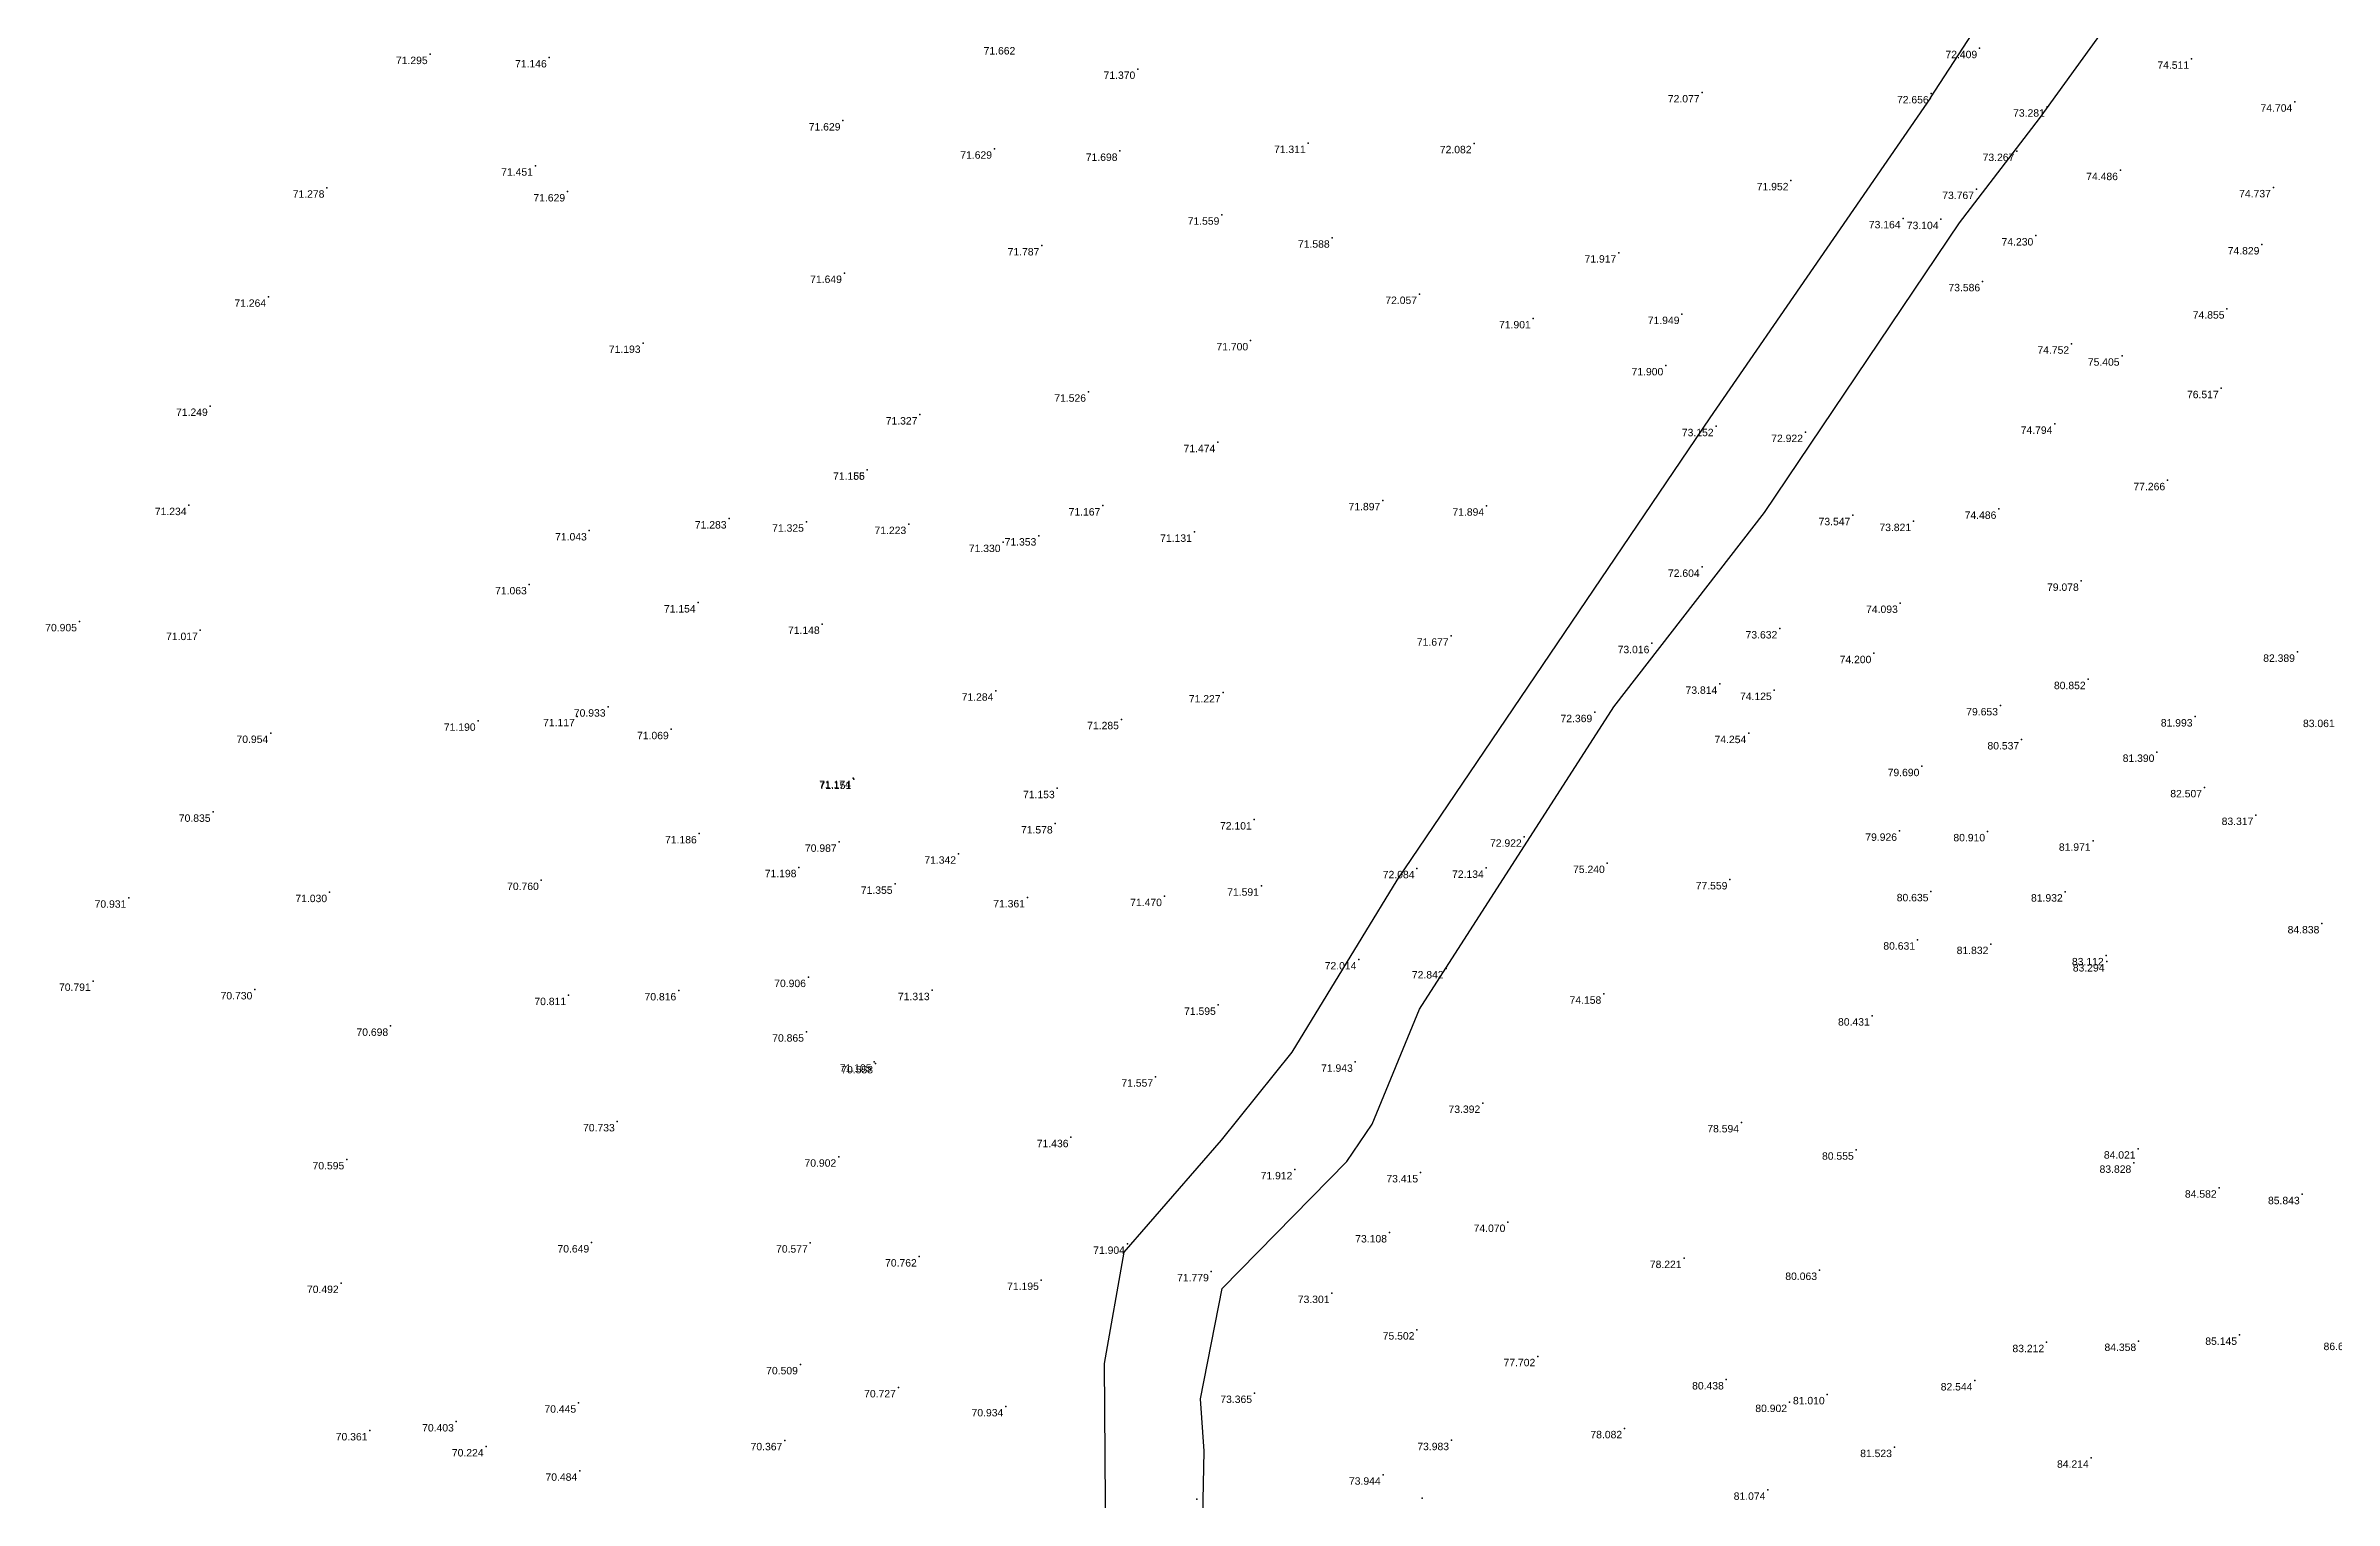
# Model space of a CAD drawing. Header units: millimetres. Extents: x 706139 to 707011, y 753722 to 954403.
# Drawn here: x 706293.1 to 706385.6, y 953881.9 to 953940.7 of the extents above; entities that cross this region are included whole.
import ezdxf
from ezdxf.enums import TextEntityAlignment as Align

# ---------------------------------------------------------------- set-up
doc = ezdxf.new("R2010")
doc.units = ezdxf.units.MM
doc.linetypes.add('SOLID_LINE', pattern=[0])
doc.layers.add('Height', color=7, linetype='Continuous')
doc.layers.add('RD', color=5, linetype='Continuous')
doc.styles.get("Standard").update_dxf_attribs({"font": 'arial.ttf'})

# ---------------------------------------------------------------- blocks, each defined once
blk = doc.blocks.new('FGHFGH')
at = {"layer": 'RD'}
for p, q in [((707618.10274, 953907.3462), (707627.86974, 953922.3902)), ((707622.50781, 953906.5062), (707629.04868, 953915.59178)), ((707618.10274, 953907.3462), (707609.18074, 953894.4192)), ((707619.27242, 953902.2995), (707622.50781, 953906.5062)), ((707611.38263, 953890.587), (707619.27242, 953902.2995)), ((707609.18074, 953894.4192), (707596.53574, 953875.7322)), ((707605.29922, 953882.74307), (707611.38263, 953890.587)), ((707597.45178, 953870.51694), (707605.29922, 953882.74307)), ((707596.53574, 953875.7322), (707592.28404, 953868.79066)), ((707595.52627, 953865.88093), (707597.45178, 953870.51694)), ((707592.28404, 953868.79066), (707589.42632, 953865.22587)), ((707594.5079, 953864.3688), (707595.52627, 953865.88093)), ((707589.42632, 953865.22587), (707585.48986, 953860.70117)), ((707589.46397, 953859.24199), (707594.5079, 953864.3688)), ((707585.48986, 953860.70117), (707584.69485, 953856.21385)), ((707588.59397, 953854.78042), (707589.46397, 953859.24199)), ((707584.69485, 953856.21385), (707584.81085, 953842.11881)), ((707588.73692, 953852.65925), (707588.59397, 953854.78042)), ((707588.54531, 953842.29698), (707588.73692, 953852.65925))]:
    blk.add_line(p, q, dxfattribs=at)

msp = doc.modelspace()

# ---------------------------------------------------------------- linework, layer by layer
at = {"color": 0, "linetype": 'SOLID_LINE'}
for p in [(706308.639, 953940.3228, 71.2952), (706308.639, 953940.3228, 71.2952), (706308.639, 953940.3228, 71.2952), (706313.4523, 953940.187, 71.1463), (706313.4523, 953940.187, 71.1463), (706313.4523, 953940.187, 71.1463), (706371.2624, 953940.5618, 72.4087), (706371.2624, 953940.5618, 72.4087), (706371.2624, 953940.5618, 72.4087), (706379.8281, 953940.1332, 74.5109), (706379.8281, 953940.1332, 74.5109), (706379.8281, 953940.1332, 74.5109), (706337.2381, 953939.7242, 71.3702), (706337.2381, 953939.7242, 71.3702), (706337.2381, 953939.7242, 71.3702), (706360.0435, 953938.773, 72.0769), (706360.0435, 953938.773, 72.0769), (706360.0435, 953938.773, 72.0769), (706369.3033, 953938.7342, 72.6557), (706369.3033, 953938.7342, 72.6557), (706369.3033, 953938.7342, 72.6557), (706373.9975, 953938.1984, 73.2806), (706373.9975, 953938.1984, 73.2806), (706373.9975, 953938.1984, 73.2806), (706383.9972, 953938.4011, 74.7042), (706383.9972, 953938.4011, 74.7042), (706383.9972, 953938.4011, 74.7042), (706325.3236, 953937.6393, 71.6293), (706325.3236, 953937.6393, 71.6293), (706325.3236, 953937.6393, 71.6293), (706331.4476, 953936.5009, 71.6292), (706331.4476, 953936.5009, 71.6292), (706331.4476, 953936.5009, 71.6292), (706336.5193, 953936.4123, 71.6984), (706336.5193, 953936.4123, 71.6984), (706336.5193, 953936.4123, 71.6984), (706344.1262, 953936.7301, 71.3107), (706344.1262, 953936.7301, 71.3107), (706344.1262, 953936.7301, 71.3107), (706350.8279, 953936.7206, 72.082), (706350.8279, 953936.7206, 72.082), (706350.8279, 953936.7206, 72.082), (706372.7651, 953936.4056, 73.267), (706372.7651, 953936.4056, 73.267), (706372.7651, 953936.4056, 73.267), (706312.8941, 953935.8157, 71.451), (706312.8941, 953935.8157, 71.451), (706312.8941, 953935.8157, 71.451), (706363.6369, 953935.2235, 71.9523), (706363.6369, 953935.2235, 71.9523), (706363.6369, 953935.2235, 71.9523), (706376.9528, 953935.6342, 74.4857), (706376.9528, 953935.6342, 74.4857), (706376.9528, 953935.6342, 74.4857), (706304.468, 953934.926, 71.278), (706314.1949, 953934.7724, 71.6292), (706314.1949, 953934.7724, 71.6292), (706314.1949, 953934.7724, 71.6292), (706371.134, 953934.871, 73.7667), (706371.134, 953934.871, 73.7667), (706371.134, 953934.871, 73.7667), (706383.1328, 953934.9388, 74.7366), (706383.1328, 953934.9388, 74.7366), (706383.1328, 953934.9388, 74.7366), (706340.6367, 953933.833, 71.5594), (706340.6367, 953933.833, 71.5594), (706340.6367, 953933.833, 71.5594), (706368.1664, 953933.6874, 73.1644), (706368.1664, 953933.6874, 73.1644), (706368.1664, 953933.6874, 73.1644), (706369.7007, 953933.654, 73.104), (706369.7007, 953933.654, 73.104), (706369.7007, 953933.654, 73.104), (706333.3601, 953932.5913, 71.7875), (706333.3601, 953932.5913, 71.7875), (706333.3601, 953932.5913, 71.7875), (706345.0938, 953932.904, 71.5882), (706345.0938, 953932.904, 71.5882), (706345.0938, 953932.904, 71.5882), (706373.5308, 953932.9934, 74.23), (706373.5308, 953932.9934, 74.23), (706373.5308, 953932.9934, 74.23), (706382.67, 953932.6317, 74.829), (706382.67, 953932.6317, 74.829), (706382.67, 953932.6317, 74.829), (706356.6775, 953932.3019, 71.9166), (706356.6775, 953932.3019, 71.9166), (706356.6775, 953932.3019, 71.9166), (706325.3803, 953931.4797, 71.6494), (706325.3803, 953931.4797, 71.6494), (706325.3803, 953931.4797, 71.6494), (706348.6251, 953930.6311, 72.0568), (706348.6251, 953930.6311, 72.0568), (706348.6251, 953930.6311, 72.0568), (706371.3836, 953931.1438, 73.5859), (706371.3836, 953931.1438, 73.5859), (706371.3836, 953931.1438, 73.5859), (706302.11, 953930.517, 71.264), (706359.2314, 953929.8198, 71.949), (706359.2314, 953929.8198, 71.949), (706359.2314, 953929.8198, 71.949), (706381.2583, 953930.0402, 74.8549), (706381.2583, 953930.0402, 74.8549), (706381.2583, 953930.0402, 74.8549), (706341.8006, 953928.7557, 71.6997), (706341.8006, 953928.7557, 71.6997), (706341.8006, 953928.7557, 71.6997), (706353.2198, 953929.646, 71.9012), (706353.2198, 953929.646, 71.9012), (706353.2198, 953929.646, 71.9012), (706317.2439, 953928.6527, 71.193), (706317.2439, 953928.6527, 71.193), (706317.2439, 953928.6527, 71.193), (706374.9795, 953928.6194, 74.7522), (706374.9795, 953928.6194, 74.7522), (706374.9795, 953928.6194, 74.7522), (706377.0172, 953928.1366, 75.4054), (706377.0172, 953928.1366, 75.4054), (706377.0172, 953928.1366, 75.4054), (706358.5764, 953927.7456, 71.9005), (706358.5764, 953927.7456, 71.9005), (706358.5764, 953927.7456, 71.9005), (706299.752, 953926.108, 71.249), (706335.2466, 953926.6807, 71.5261), (706335.2466, 953926.6807, 71.5261), (706335.2466, 953926.6807, 71.5261), (706381.0241, 953926.8245, 76.5166), (706381.0241, 953926.8245, 76.5166), (706381.0241, 953926.8245, 76.5166), (706328.4338, 953925.7608, 71.3273), (706328.4338, 953925.7608, 71.3273), (706328.4338, 953925.7608, 71.3273), (706360.6093, 953925.2882, 73.1517), (706360.6093, 953925.2882, 73.1517), (706360.6093, 953925.2882, 73.1517), (706364.2218, 953925.0523, 72.9225), (706364.2218, 953925.0523, 72.9225), (706364.2218, 953925.0523, 72.9225), (706374.3038, 953925.3844, 74.7945), (706374.3038, 953925.3844, 74.7945), (706374.3038, 953925.3844, 74.7945), (706340.4712, 953924.6424, 71.474), (706340.4712, 953924.6424, 71.474), (706340.4712, 953924.6424, 71.474), (706326.3057, 953923.5274, 71.1552), (706326.3057, 953923.5274, 71.1552), (706326.3057, 953923.5274, 71.1552), (706326.3068, 953923.5307, 71.1659), (706326.3068, 953923.5307, 71.1659), (706326.3068, 953923.5307, 71.1659), (706347.1385, 953922.2944, 71.8967), (706347.1385, 953922.2944, 71.8967), (706347.1385, 953922.2944, 71.8967), (706378.8602, 953923.1063, 77.2665), (706378.8602, 953923.1063, 77.2665), (706378.8602, 953923.1063, 77.2665), (706298.8938, 953922.099, 71.2342), (706298.8938, 953922.099, 71.2342), (706298.8938, 953922.099, 71.2342), (706320.7192, 953921.5584, 71.2826), (706320.7192, 953921.5584, 71.2826), (706320.7192, 953921.5584, 71.2826), (706323.8447, 953921.4299, 71.3252), (706323.8447, 953921.4299, 71.3252), (706323.8447, 953921.4299, 71.3252), (706327.9807, 953921.335, 71.2232), (706327.9807, 953921.335, 71.2232), (706327.9807, 953921.335, 71.2232), (706335.8257, 953922.0838, 71.167), (706335.8257, 953922.0838, 71.167), (706335.8257, 953922.0838, 71.167), (706351.3368, 953922.0774, 71.8942), (706351.3368, 953922.0774, 71.8942), (706351.3368, 953922.0774, 71.8942), (706366.1356, 953921.6919, 73.5475), (706366.1356, 953921.6919, 73.5475), (706366.1356, 953921.6919, 73.5475), (706368.5928, 953921.4544, 73.8214), (706368.5928, 953921.4544, 73.8214), (706368.5928, 953921.4544, 73.8214), (706372.0384, 953921.9484, 74.4858), (706372.0384, 953921.9484, 74.4858), (706372.0384, 953921.9484, 74.4858), (706315.0723, 953921.0764, 71.0431), (706315.0723, 953921.0764, 71.0431), (706315.0723, 953921.0764, 71.0431), (706331.7919, 953920.6078, 71.3304), (706331.7919, 953920.6078, 71.3304), (706331.7919, 953920.6078, 71.3304), (706333.2385, 953920.8693, 71.3533), (706333.2385, 953920.8693, 71.3533), (706333.2385, 953920.8693, 71.3533), (706339.5248, 953921.0202, 71.1311), (706339.5248, 953921.0202, 71.1311), (706339.5248, 953921.0202, 71.1311), (706360.047, 953919.6046, 72.6039), (706360.047, 953919.6046, 72.6039), (706360.047, 953919.6046, 72.6039), (706312.6464, 953918.898, 71.0634), (706312.6464, 953918.898, 71.0634), (706312.6464, 953918.898, 71.0634), (706375.368, 953919.0395, 79.0778), (706375.368, 953919.0395, 79.0778), (706375.368, 953919.0395, 79.0778), (706319.4699, 953918.1658, 71.1542), (706319.4699, 953918.1658, 71.1542), (706319.4699, 953918.1658, 71.1542), (706368.0561, 953918.1477, 74.0934), (706368.0561, 953918.1477, 74.0934), (706368.0561, 953918.1477, 74.0934), (706294.4654, 953917.405, 70.9047), (706294.4654, 953917.405, 70.9047), (706294.4654, 953917.405, 70.9047), (706299.3499, 953917.0506, 71.0172), (706299.3499, 953917.0506, 71.0172), (706299.3499, 953917.0506, 71.0172), (706324.4838, 953917.3, 71.148), (706324.4838, 953917.3, 71.148), (706324.4838, 953917.3, 71.148), (706349.9, 953916.8246, 71.6774), (706349.9, 953916.8246, 71.6774), (706349.9, 953916.8246, 71.6774), (706363.1841, 953917.1156, 73.6323), (706363.1841, 953917.1156, 73.6323), (706363.1841, 953917.1156, 73.6323), (706358.0153, 953916.5204, 73.0163), (706358.0153, 953916.5204, 73.0163), (706358.0153, 953916.5204, 73.0163), (706366.9861, 953916.1177, 74.1997), (706366.9861, 953916.1177, 74.1997), (706366.9861, 953916.1177, 74.1997), (706384.1055, 953916.1724, 82.3891), (706384.1055, 953916.1724, 82.3891), (706384.1055, 953916.1724, 82.3891), (706360.7587, 953914.879, 73.814), (706360.7587, 953914.879, 73.814), (706360.7587, 953914.879, 73.814), (706375.6471, 953915.0681, 80.8518), (706375.6471, 953915.0681, 80.8518), (706375.6471, 953915.0681, 80.8518), (706315.8292, 953913.9586, 70.933), (706315.8292, 953913.9586, 70.933), (706315.8292, 953913.9586, 70.933), (706331.5022, 953914.6009, 71.2842), (706331.5022, 953914.6009, 71.2842), (706331.5022, 953914.6009, 71.2842), (706340.6849, 953914.5297, 71.2272), (706340.6849, 953914.5297, 71.2272), (706340.6849, 953914.5297, 71.2272), (706362.9592, 953914.6283, 74.1249), (706362.9592, 953914.6283, 74.1249), (706362.9592, 953914.6283, 74.1249), (706372.1027, 953914.0077, 79.653), (706372.1027, 953914.0077, 79.653), (706372.1027, 953914.0077, 79.653), (706310.5762, 953913.3854, 71.19), (706310.5762, 953913.3854, 71.19), (706310.5762, 953913.3854, 71.19), (706314.587, 953913.5693, 71.1169), (706314.587, 953913.5693, 71.1169), (706314.587, 953913.5693, 71.1169), (706318.3827, 953913.0459, 71.0687), (706318.3827, 953913.0459, 71.0687), (706318.3827, 953913.0459, 71.0687), (706336.5763, 953913.4488, 71.2855), (706336.5763, 953913.4488, 71.2855), (706336.5763, 953913.4488, 71.2855), (706355.7057, 953913.7345, 72.3693), (706355.7057, 953913.7345, 72.3693), (706355.7057, 953913.7345, 72.3693), (706379.9669, 953913.5586, 81.9928), (706379.9669, 953913.5586, 81.9928), (706379.9669, 953913.5586, 81.9928), (706302.1957, 953912.8948, 70.954), (706302.1957, 953912.8948, 70.954), (706302.1957, 953912.8948, 70.954), (706361.9307, 953912.8875, 74.254), (706361.9307, 953912.8875, 74.254), (706361.9307, 953912.8875, 74.254), (706372.9599, 953912.6321, 80.5367), (706372.9599, 953912.6321, 80.5367), (706372.9599, 953912.6321, 80.5367), (706378.4269, 953912.1294, 81.3902), (706378.4269, 953912.1294, 81.3902), (706378.4269, 953912.1294, 81.3902), (706368.9273, 953911.5524, 79.6903), (706368.9273, 953911.5524, 79.6903), (706368.9273, 953911.5524, 79.6903), (706325.7413, 953911.0709, 71.1737), (706325.7413, 953911.0709, 71.1737), (706325.7413, 953911.0709, 71.1737), (706325.7568, 953911.0368, 71.1512), (706325.7568, 953911.0368, 71.1512), (706325.7568, 953911.0368, 71.1512), (706333.9818, 953910.6629, 71.1534), (706333.9818, 953910.6629, 71.1534), (706333.9818, 953910.6629, 71.1534), (706380.3498, 953910.6973, 82.5068), (706380.3498, 953910.6973, 82.5068), (706380.3498, 953910.6973, 82.5068), (706299.865, 953909.7083, 70.8347), (706299.865, 953909.7083, 70.8347), (706299.865, 953909.7083, 70.8347), (706341.9434, 953909.3961, 72.1011), (706341.9434, 953909.3961, 72.1011), (706341.9434, 953909.3961, 72.1011), (706382.4256, 953909.5796, 83.317), (706319.5142, 953908.837, 71.1855), (706319.5142, 953908.837, 71.1855), (706319.5142, 953908.837, 71.1855), (706325.1688, 953908.4968, 70.9871), (706325.1688, 953908.4968, 70.9871), (706325.1688, 953908.4968, 70.9871), (706333.9001, 953909.2376, 71.5776), (706333.9001, 953909.2376, 71.5776), (706333.9001, 953909.2376, 71.5776), (706352.8566, 953908.7016, 72.9222), (706352.8566, 953908.7016, 72.9222), (706352.8566, 953908.7016, 72.9222), (706368.0228, 953908.9408, 79.926), (706368.0228, 953908.9408, 79.926), (706368.0228, 953908.9408, 79.926), (706371.5831, 953908.9202, 80.9101), (706371.5831, 953908.9202, 80.9101), (706371.5831, 953908.9202, 80.9101), (706375.8468, 953908.5387, 81.9706), (706375.8468, 953908.5387, 81.9706), (706375.8468, 953908.5387, 81.9706), (706323.545, 953907.4698, 71.1978), (706323.545, 953907.4698, 71.1978), (706323.545, 953907.4698, 71.1978), (706329.9945, 953908.0157, 71.342), (706329.9945, 953908.0157, 71.342), (706329.9945, 953908.0157, 71.342), (706356.213, 953907.639, 75.24), (706356.213, 953907.639, 75.24), (706313.1321, 953906.9531, 70.7597), (706313.1321, 953906.9531, 70.7597), (706313.1321, 953906.9531, 70.7597), (706327.4283, 953906.7987, 71.3547), (706327.4283, 953906.7987, 71.3547), (706327.4283, 953906.7987, 71.3547), (706342.2345, 953906.7233, 71.5906), (706342.2345, 953906.7233, 71.5906), (706342.2345, 953906.7233, 71.5906), (706348.5223, 953907.4279, 72.0838), (706348.5223, 953907.4279, 72.0838), (706348.5223, 953907.4279, 72.0838), (706351.3211, 953907.4435, 72.1337), (706351.3211, 953907.4435, 72.1337), (706351.3211, 953907.4435, 72.1337), (706361.169, 953906.977, 77.559), (706361.169, 953906.977, 77.559), (706296.4612, 953906.2383, 70.9308), (706296.4612, 953906.2383, 70.9308), (706296.4612, 953906.2383, 70.9308), (706304.5752, 953906.4631, 71.0296), (706304.5752, 953906.4631, 71.0296), (706304.5752, 953906.4631, 71.0296), (706332.7804, 953906.2505, 71.361), (706332.7804, 953906.2505, 71.361), (706332.7804, 953906.2505, 71.361), (706338.3144, 953906.3019, 71.4698), (706338.3144, 953906.3019, 71.4698), (706338.3144, 953906.3019, 71.4698), (706369.2937, 953906.4975, 80.6346), (706369.2937, 953906.4975, 80.6346), (706369.2937, 953906.4975, 80.6346), (706374.7208, 953906.4848, 81.932), (706374.7208, 953906.4848, 81.932), (706374.7208, 953906.4848, 81.932), (706385.0916, 953905.2006, 84.8379), (706368.7524, 953904.5442, 80.6314), (706368.7524, 953904.5442, 80.6314), (706368.7524, 953904.5442, 80.6314), (706371.715, 953904.3649, 81.832), (706371.715, 953904.3649, 81.832), (706371.715, 953904.3649, 81.832), (706376.3738, 953903.9102, 83.1115), (706376.3738, 953903.9102, 83.1115), (706376.3738, 953903.9102, 83.1115), (706295.0224, 953902.8774, 70.7915), (706295.0224, 953902.8774, 70.7915), (706295.0224, 953902.8774, 70.7915), (706323.9282, 953903.0306, 70.9055), (706323.9282, 953903.0306, 70.9055), (706323.9282, 953903.0306, 70.9055), (706346.1744, 953903.7422, 72.0138), (706346.1744, 953903.7422, 72.0138), (706346.1744, 953903.7422, 72.0138), (706349.6985, 953903.379, 72.842), (706349.6985, 953903.379, 72.842), (706349.6985, 953903.379, 72.842), (706376.4095, 953903.6608, 83.2936), (706376.4095, 953903.6608, 83.2936), (706376.4095, 953903.6608, 83.2936), (706301.5528, 953902.5328, 70.73), (706301.5528, 953902.5328, 70.73), (706301.5528, 953902.5328, 70.73), (706314.2339, 953902.3026, 70.8105), (706314.2339, 953902.3026, 70.8105), (706314.2339, 953902.3026, 70.8105), (706318.6859, 953902.492, 70.8164), (706318.6859, 953902.492, 70.8164), (706318.6859, 953902.492, 70.8164), (706328.9267, 953902.5027, 71.3125), (706328.9267, 953902.5027, 71.3125), (706328.9267, 953902.5027, 71.3125), (706340.4925, 953901.909, 71.5953), (706340.4925, 953901.909, 71.5953), (706340.4925, 953901.909, 71.5953), (706356.072, 953902.357, 74.158), (706356.072, 953902.357, 74.158), (706307.0436, 953901.0611, 70.6978), (706307.0436, 953901.0611, 70.6978), (706307.0436, 953901.0611, 70.6978), (706366.9213, 953901.4753, 80.4308), (706366.9213, 953901.4753, 80.4308), (706366.9213, 953901.4753, 80.4308), (706323.8471, 953900.8268, 70.8655), (706323.8471, 953900.8268, 70.8655), (706323.8471, 953900.8268, 70.8655), (706326.5787, 953899.6139, 71.1051), (706326.5787, 953899.6139, 71.1051), (706326.5787, 953899.6139, 71.1051), (706326.6369, 953899.5454, 70.5583), (706326.6369, 953899.5454, 70.5583), (706326.6369, 953899.5454, 70.5583), (706346.0288, 953899.6084, 71.9432), (706346.0288, 953899.6084, 71.9432), (706346.0288, 953899.6084, 71.9432), (706337.9578, 953899.0092, 71.5571), (706337.9578, 953899.0092, 71.5571), (706337.9578, 953899.0092, 71.5571), (706351.1788, 953897.9466, 73.392), (706351.1788, 953897.9466, 73.392), (706351.1788, 953897.9466, 73.392), (706316.201, 953897.2, 70.733), (706334.5391, 953896.5627, 71.4363), (706334.5391, 953896.5627, 71.4363), (706334.5391, 953896.5627, 71.4363), (706361.638, 953897.16, 78.5935), (706361.638, 953897.16, 78.5935), (706361.638, 953897.16, 78.5935), (706305.269, 953895.666, 70.595), (706325.152, 953895.7746, 70.9018), (706325.152, 953895.7746, 70.9018), (706325.152, 953895.7746, 70.9018), (706366.2743, 953896.056, 80.5547), (706366.2743, 953896.056, 80.5547), (706366.2743, 953896.056, 80.5547), (706377.4908, 953895.5262, 83.8279), (706377.6648, 953896.1005, 84.0208), (706343.5865, 953895.2641, 71.9122), (706343.5865, 953895.2641, 71.9122), (706343.5865, 953895.2641, 71.9122), (706348.6673, 953895.1386, 73.4147), (706348.6673, 953895.1386, 73.4147), (706348.6673, 953895.1386, 73.4147), (706380.9402, 953894.5227, 84.5822), (706384.2983, 953894.2593, 85.8432), (706347.4092, 953892.7129, 73.1082), (706347.4092, 953892.7129, 73.1082), (706347.4092, 953892.7129, 73.1082), (706352.195, 953893.139, 74.07), (706352.195, 953893.139, 74.07), (706315.167, 953892.308, 70.649), (706324.0021, 953892.3029, 70.5766), (706324.0021, 953892.3029, 70.5766), (706324.0021, 953892.3029, 70.5766), (706328.407, 953891.7398, 70.7616), (706328.407, 953891.7398, 70.7616), (706328.407, 953891.7398, 70.7616), (706336.8198, 953892.252, 71.9036), (706336.8198, 953892.252, 71.9036), (706336.8198, 953892.252, 71.9036), (706340.2103, 953891.1431, 71.7787), (706340.2103, 953891.1431, 71.7787), (706340.2103, 953891.1431, 71.7787), (706359.3158, 953891.6789, 78.2214), (706359.3158, 953891.6789, 78.2214), (706359.3158, 953891.6789, 78.2214), (706364.7907, 953891.1985, 80.0634), (706364.7907, 953891.1985, 80.0634), (706364.7907, 953891.1985, 80.0634), (706305.043, 953890.671, 70.492), (706333.3402, 953890.7937, 71.195), (706333.3402, 953890.7937, 71.195), (706333.3402, 953890.7937, 71.195), (706345.0875, 953890.2664, 73.3013), (706345.0875, 953890.2664, 73.3013), (706345.0875, 953890.2664, 73.3013), (706348.52, 953888.789, 75.502), (706348.52, 953888.789, 75.502), (706373.9707, 953888.2809, 83.2116), (706377.6894, 953888.3292, 84.3577), (706381.7645, 953888.5757, 85.1449), (706323.6021, 953887.3851, 70.5088), (706323.6021, 953887.3851, 70.5088), (706323.6021, 953887.3851, 70.5088), (706353.403, 953887.712, 77.702), (706327.5616, 953886.4529, 70.7268), (706327.5616, 953886.4529, 70.7268), (706327.5616, 953886.4529, 70.7268), (706341.9566, 953886.2284, 73.365), (706341.9566, 953886.2284, 73.365), (706341.9566, 953886.2284, 73.365), (706361.024, 953886.7739, 80.4378), (706361.024, 953886.7739, 80.4378), (706361.024, 953886.7739, 80.4378), (706371.0719, 953886.7329, 82.5442), (706314.64, 953885.836, 70.445), (706331.9029, 953885.6868, 70.9338), (706331.9029, 953885.6868, 70.9338), (706331.9029, 953885.6868, 70.9338), (706363.5785, 953885.8607, 80.902), (706363.5785, 953885.8607, 80.902), (706363.5785, 953885.8607, 80.902), (706365.0999, 953886.1742, 81.0105), (706306.2061, 953884.7149, 70.361), (706306.2061, 953884.7149, 70.361), (706306.2061, 953884.7149, 70.361), (706309.698, 953885.076, 70.403), (706356.9133, 953884.8019, 78.0821), (706356.9133, 953884.8019, 78.0821), (706356.9133, 953884.8019, 78.0821), (706310.8997, 953884.0667, 70.224), (706310.8997, 953884.0667, 70.224), (706310.8997, 953884.0667, 70.224), (706322.9736, 953884.3172, 70.3673), (706322.9736, 953884.3172, 70.3673), (706322.9736, 953884.3172, 70.3673), (706349.9183, 953884.3213, 73.9827), (706349.9183, 953884.3213, 73.9827), (706349.9183, 953884.3213, 73.9827), (706367.8173, 953884.0409, 81.5227), (706367.8173, 953884.0409, 81.5227), (706367.8173, 953884.0409, 81.5227), (706375.772, 953883.611, 84.214), (706375.772, 953883.611, 84.214), (706314.6835, 953883.0841, 70.484), (706314.6835, 953883.0841, 70.484), (706314.6835, 953883.0841, 70.484), (706347.1553, 953882.9252, 73.9436), (706347.1553, 953882.9252, 73.9436), (706347.1553, 953882.9252, 73.9436), (706339.6242, 953881.9357, 71.6408), (706339.6242, 953881.9357, 71.6408), (706339.6242, 953881.9357, 71.6408), (706348.7269, 953881.9837, 76.2456), (706348.7269, 953881.9837, 76.2456), (706348.7269, 953881.9837, 76.2456), (706362.7043, 953882.3152, 81.0742), (706362.7043, 953882.3152, 81.0742), (706362.7043, 953882.3152, 81.0742)]:
    msp.add_point(p, dxfattribs=at)

# ---------------------------------------------------------------- block references
msp.add_blockref('FGHFGH', (-1248.8207, 31.2158))

# ---------------------------------------------------------------- texts
at = {"layer": 'Height', "color": 4, "linetype": 'SOLID_LINE'}
for s, p in [('71.295', (706308.539, 953940.2228, 71.2952)), ('71.295', (706308.539, 953940.2228, 71.2952)), ('71.295', (706308.539, 953940.2228, 71.2952)), ('71.146', (706313.3523, 953940.087, 71.1463)), ('71.146', (706313.3523, 953940.087, 71.1463)), ('71.146', (706313.3523, 953940.087, 71.1463)), ('71.662', (706332.2892, 953940.6107, 71.6619)), ('71.662', (706332.2892, 953940.6107, 71.6619)), ('71.662', (706332.2892, 953940.6107, 71.6619)), ('72.409', (706371.1624, 953940.4618, 72.4087)), ('72.409', (706371.1624, 953940.4618, 72.4087)), ('72.409', (706371.1624, 953940.4618, 72.4087)), ('74.511', (706379.7281, 953940.0332, 74.5109)), ('74.511', (706379.7281, 953940.0332, 74.5109)), ('74.511', (706379.7281, 953940.0332, 74.5109)), ('71.370', (706337.1381, 953939.6242, 71.3702)), ('71.370', (706337.1381, 953939.6242, 71.3702)), ('71.370', (706337.1381, 953939.6242, 71.3702)), ('72.077', (706359.9435, 953938.673, 72.0769)), ('72.077', (706359.9435, 953938.673, 72.0769)), ('72.077', (706359.9435, 953938.673, 72.0769)), ('72.656', (706369.2033, 953938.6342, 72.6557)), ('72.656', (706369.2033, 953938.6342, 72.6557)), ('72.656', (706369.2033, 953938.6342, 72.6557)), ('73.281', (706373.8975, 953938.0984, 73.2806)), ('73.281', (706373.8975, 953938.0984, 73.2806)), ('73.281', (706373.8975, 953938.0984, 73.2806)), ('74.704', (706383.8972, 953938.3011, 74.7042)), ('74.704', (706383.8972, 953938.3011, 74.7042)), ('74.704', (706383.8972, 953938.3011, 74.7042)), ('71.629', (706325.2236, 953937.5393, 71.6293)), ('71.629', (706325.2236, 953937.5393, 71.6293)), ('71.629', (706325.2236, 953937.5393, 71.6293)), ('71.629', (706331.3476, 953936.4009, 71.6292)), ('71.629', (706331.3476, 953936.4009, 71.6292)), ('71.629', (706331.3476, 953936.4009, 71.6292)), ('71.698', (706336.4193, 953936.3123, 71.6984)), ('71.698', (706336.4193, 953936.3123, 71.6984)), ('71.698', (706336.4193, 953936.3123, 71.6984)), ('71.311', (706344.0262, 953936.6301, 71.3107)), ('71.311', (706344.0262, 953936.6301, 71.3107)), ('71.311', (706344.0262, 953936.6301, 71.3107)), ('72.082', (706350.7279, 953936.6206, 72.082)), ('72.082', (706350.7279, 953936.6206, 72.082)), ('72.082', (706350.7279, 953936.6206, 72.082)), ('73.267', (706372.6651, 953936.3056, 73.267)), ('73.267', (706372.6651, 953936.3056, 73.267)), ('73.267', (706372.6651, 953936.3056, 73.267)), ('71.451', (706312.7941, 953935.7157, 71.451)), ('71.451', (706312.7941, 953935.7157, 71.451)), ('71.451', (706312.7941, 953935.7157, 71.451)), ('74.486', (706376.8528, 953935.5342, 74.4857)), ('74.486', (706376.8528, 953935.5342, 74.4857)), ('74.486', (706376.8528, 953935.5342, 74.4857)), ('71.278', (706304.368, 953934.826, 71.278)), ('71.629', (706314.0949, 953934.6724, 71.6292)), ('71.629', (706314.0949, 953934.6724, 71.6292)), ('71.629', (706314.0949, 953934.6724, 71.6292)), ('71.952', (706363.5369, 953935.1235, 71.9523)), ('71.952', (706363.5369, 953935.1235, 71.9523)), ('71.952', (706363.5369, 953935.1235, 71.9523)), ('73.767', (706371.034, 953934.771, 73.7667)), ('73.767', (706371.034, 953934.771, 73.7667)), ('73.767', (706371.034, 953934.771, 73.7667)), ('74.737', (706383.0328, 953934.8388, 74.7366)), ('74.737', (706383.0328, 953934.8388, 74.7366)), ('74.737', (706383.0328, 953934.8388, 74.7366)), ('71.559', (706340.5367, 953933.733, 71.5594)), ('71.559', (706340.5367, 953933.733, 71.5594)), ('71.559', (706340.5367, 953933.733, 71.5594)), ('73.164', (706368.0664, 953933.5874, 73.1644)), ('73.164', (706368.0664, 953933.5874, 73.1644)), ('73.164', (706368.0664, 953933.5874, 73.1644)), ('73.104', (706369.6007, 953933.554, 73.104)), ('73.104', (706369.6007, 953933.554, 73.104)), ('73.104', (706369.6007, 953933.554, 73.104)), ('71.787', (706333.2601, 953932.4913, 71.7875)), ('71.787', (706333.2601, 953932.4913, 71.7875)), ('71.787', (706333.2601, 953932.4913, 71.7875)), ('71.588', (706344.9938, 953932.804, 71.5882)), ('71.588', (706344.9938, 953932.804, 71.5882)), ('71.588', (706344.9938, 953932.804, 71.5882)), ('74.230', (706373.4308, 953932.8934, 74.23)), ('74.230', (706373.4308, 953932.8934, 74.23)), ('74.230', (706373.4308, 953932.8934, 74.23)), ('74.829', (706382.57, 953932.5317, 74.829)), ('74.829', (706382.57, 953932.5317, 74.829)), ('74.829', (706382.57, 953932.5317, 74.829)), ('71.917', (706356.5775, 953932.2019, 71.9166)), ('71.917', (706356.5775, 953932.2019, 71.9166)), ('71.917', (706356.5775, 953932.2019, 71.9166)), ('71.649', (706325.2803, 953931.3797, 71.6494)), ('71.649', (706325.2803, 953931.3797, 71.6494)), ('71.649', (706325.2803, 953931.3797, 71.6494)), ('73.586', (706371.2836, 953931.0438, 73.5859)), ('73.586', (706371.2836, 953931.0438, 73.5859)), ('73.586', (706371.2836, 953931.0438, 73.5859)), ('71.264', (706302.01, 953930.417, 71.264)), ('72.057', (706348.5251, 953930.5311, 72.0568)), ('72.057', (706348.5251, 953930.5311, 72.0568)), ('72.057', (706348.5251, 953930.5311, 72.0568)), ('71.949', (706359.1314, 953929.7198, 71.949)), ('71.949', (706359.1314, 953929.7198, 71.949)), ('71.949', (706359.1314, 953929.7198, 71.949)), ('74.855', (706381.1583, 953929.9402, 74.8549)), ('74.855', (706381.1583, 953929.9402, 74.8549)), ('74.855', (706381.1583, 953929.9402, 74.8549)), ('71.901', (706353.1198, 953929.546, 71.9012)), ('71.901', (706353.1198, 953929.546, 71.9012)), ('71.901', (706353.1198, 953929.546, 71.9012)), ('71.193', (706317.1439, 953928.5527, 71.193)), ('71.193', (706317.1439, 953928.5527, 71.193)), ('71.193', (706317.1439, 953928.5527, 71.193)), ('71.700', (706341.7006, 953928.6557, 71.6997)), ('71.700', (706341.7006, 953928.6557, 71.6997)), ('71.700', (706341.7006, 953928.6557, 71.6997)), ('74.752', (706374.8795, 953928.5194, 74.7522)), ('74.752', (706374.8795, 953928.5194, 74.7522)), ('74.752', (706374.8795, 953928.5194, 74.7522)), ('75.405', (706376.9172, 953928.0366, 75.4054)), ('75.405', (706376.9172, 953928.0366, 75.4054)), ('75.405', (706376.9172, 953928.0366, 75.4054)), ('71.900', (706358.4764, 953927.6456, 71.9005)), ('71.900', (706358.4764, 953927.6456, 71.9005)), ('71.900', (706358.4764, 953927.6456, 71.9005)), ('71.249', (706299.652, 953926.008, 71.249)), ('71.526', (706335.1466, 953926.5807, 71.5261)), ('71.526', (706335.1466, 953926.5807, 71.5261)), ('71.526', (706335.1466, 953926.5807, 71.5261)), ('76.517', (706380.9241, 953926.7245, 76.5166)), ('76.517', (706380.9241, 953926.7245, 76.5166)), ('76.517', (706380.9241, 953926.7245, 76.5166)), ('71.327', (706328.3338, 953925.6608, 71.3273)), ('71.327', (706328.3338, 953925.6608, 71.3273)), ('71.327', (706328.3338, 953925.6608, 71.3273)), ('73.152', (706360.5093, 953925.1882, 73.1517)), ('73.152', (706360.5093, 953925.1882, 73.1517)), ('73.152', (706360.5093, 953925.1882, 73.1517)), ('74.794', (706374.2038, 953925.2844, 74.7945)), ('74.794', (706374.2038, 953925.2844, 74.7945)), ('74.794', (706374.2038, 953925.2844, 74.7945)), ('71.474', (706340.3712, 953924.5424, 71.474)), ('71.474', (706340.3712, 953924.5424, 71.474)), ('71.474', (706340.3712, 953924.5424, 71.474)), ('72.922', (706364.1218, 953924.9523, 72.9225)), ('72.922', (706364.1218, 953924.9523, 72.9225)), ('72.922', (706364.1218, 953924.9523, 72.9225)), ('71.155', (706326.2057, 953923.4274, 71.1552)), ('71.155', (706326.2057, 953923.4274, 71.1552)), ('71.155', (706326.2057, 953923.4274, 71.1552)), ('71.166', (706326.2068, 953923.4307, 71.1659)), ('71.166', (706326.2068, 953923.4307, 71.1659)), ('71.166', (706326.2068, 953923.4307, 71.1659)), ('77.266', (706378.7602, 953923.0063, 77.2665)), ('77.266', (706378.7602, 953923.0063, 77.2665)), ('77.266', (706378.7602, 953923.0063, 77.2665)), ('71.234', (706298.7938, 953921.999, 71.2342)), ('71.234', (706298.7938, 953921.999, 71.2342)), ('71.234', (706298.7938, 953921.999, 71.2342)), ('71.283', (706320.6192, 953921.4584, 71.2826)), ('71.283', (706320.6192, 953921.4584, 71.2826)), ('71.283', (706320.6192, 953921.4584, 71.2826)), ('71.325', (706323.7447, 953921.3299, 71.3252)), ('71.325', (706323.7447, 953921.3299, 71.3252)), ('71.325', (706323.7447, 953921.3299, 71.3252)), ('71.167', (706335.7257, 953921.9838, 71.167)), ('71.167', (706335.7257, 953921.9838, 71.167)), ('71.167', (706335.7257, 953921.9838, 71.167)), ('71.897', (706347.0385, 953922.1944, 71.8967)), ('71.897', (706347.0385, 953922.1944, 71.8967)), ('71.897', (706347.0385, 953922.1944, 71.8967)), ('71.894', (706351.2368, 953921.9774, 71.8942)), ('71.894', (706351.2368, 953921.9774, 71.8942)), ('71.894', (706351.2368, 953921.9774, 71.8942)), ('73.547', (706366.0356, 953921.5919, 73.5475)), ('73.547', (706366.0356, 953921.5919, 73.5475)), ('73.547', (706366.0356, 953921.5919, 73.5475)), ('73.821', (706368.4928, 953921.3544, 73.8214)), ('73.821', (706368.4928, 953921.3544, 73.8214)), ('73.821', (706368.4928, 953921.3544, 73.8214)), ('74.486', (706371.9384, 953921.8484, 74.4858)), ('74.486', (706371.9384, 953921.8484, 74.4858)), ('74.486', (706371.9384, 953921.8484, 74.4858)), ('71.043', (706314.9723, 953920.9764, 71.0431)), ('71.043', (706314.9723, 953920.9764, 71.0431)), ('71.043', (706314.9723, 953920.9764, 71.0431)), ('71.223', (706327.8807, 953921.235, 71.2232)), ('71.223', (706327.8807, 953921.235, 71.2232)), ('71.223', (706327.8807, 953921.235, 71.2232)), ('71.330', (706331.6919, 953920.5078, 71.3304)), ('71.330', (706331.6919, 953920.5078, 71.3304)), ('71.330', (706331.6919, 953920.5078, 71.3304)), ('71.353', (706333.1385, 953920.7693, 71.3533)), ('71.353', (706333.1385, 953920.7693, 71.3533)), ('71.353', (706333.1385, 953920.7693, 71.3533)), ('71.131', (706339.4248, 953920.9202, 71.1311)), ('71.131', (706339.4248, 953920.9202, 71.1311)), ('71.131', (706339.4248, 953920.9202, 71.1311)), ('72.604', (706359.947, 953919.5046, 72.6039)), ('72.604', (706359.947, 953919.5046, 72.6039)), ('72.604', (706359.947, 953919.5046, 72.6039)), ('71.063', (706312.5464, 953918.798, 71.0634)), ('71.063', (706312.5464, 953918.798, 71.0634)), ('71.063', (706312.5464, 953918.798, 71.0634)), ('79.078', (706375.268, 953918.9395, 79.0778)), ('79.078', (706375.268, 953918.9395, 79.0778)), ('79.078', (706375.268, 953918.9395, 79.0778)), ('71.154', (706319.3699, 953918.0658, 71.1542)), ('71.154', (706319.3699, 953918.0658, 71.1542)), ('71.154', (706319.3699, 953918.0658, 71.1542)), ('74.093', (706367.9561, 953918.0477, 74.0934)), ('74.093', (706367.9561, 953918.0477, 74.0934)), ('74.093', (706367.9561, 953918.0477, 74.0934)), ('70.905', (706294.3654, 953917.305, 70.9047)), ('70.905', (706294.3654, 953917.305, 70.9047)), ('70.905', (706294.3654, 953917.305, 70.9047)), ('71.017', (706299.2499, 953916.9506, 71.0172)), ('71.017', (706299.2499, 953916.9506, 71.0172)), ('71.017', (706299.2499, 953916.9506, 71.0172)), ('71.148', (706324.3838, 953917.2, 71.148)), ('71.148', (706324.3838, 953917.2, 71.148)), ('71.148', (706324.3838, 953917.2, 71.148)), ('71.677', (706349.8, 953916.7246, 71.6774)), ('71.677', (706349.8, 953916.7246, 71.6774)), ('71.677', (706349.8, 953916.7246, 71.6774)), ('73.632', (706363.0841, 953917.0156, 73.6323)), ('73.632', (706363.0841, 953917.0156, 73.6323)), ('73.632', (706363.0841, 953917.0156, 73.6323)), ('73.016', (706357.9153, 953916.4204, 73.0163)), ('73.016', (706357.9153, 953916.4204, 73.0163)), ('73.016', (706357.9153, 953916.4204, 73.0163)), ('74.200', (706366.8861, 953916.0177, 74.1997)), ('74.200', (706366.8861, 953916.0177, 74.1997)), ('74.200', (706366.8861, 953916.0177, 74.1997)), ('82.389', (706384.0055, 953916.0724, 82.3891)), ('82.389', (706384.0055, 953916.0724, 82.3891)), ('82.389', (706384.0055, 953916.0724, 82.3891)), ('80.852', (706375.5471, 953914.9681, 80.8518)), ('80.852', (706375.5471, 953914.9681, 80.8518)), ('80.852', (706375.5471, 953914.9681, 80.8518)), ('71.284', (706331.4022, 953914.5009, 71.2842)), ('71.284', (706331.4022, 953914.5009, 71.2842)), ('71.284', (706331.4022, 953914.5009, 71.2842)), ('71.227', (706340.5849, 953914.4297, 71.2272)), ('71.227', (706340.5849, 953914.4297, 71.2272)), ('71.227', (706340.5849, 953914.4297, 71.2272)), ('73.814', (706360.6587, 953914.779, 73.814)), ('73.814', (706360.6587, 953914.779, 73.814)), ('73.814', (706360.6587, 953914.779, 73.814)), ('74.125', (706362.8592, 953914.5283, 74.1249)), ('74.125', (706362.8592, 953914.5283, 74.1249)), ('74.125', (706362.8592, 953914.5283, 74.1249)), ('71.190', (706310.4762, 953913.2854, 71.19)), ('71.190', (706310.4762, 953913.2854, 71.19)), ('71.190', (706310.4762, 953913.2854, 71.19)), ('71.117', (706314.487, 953913.4693, 71.1169)), ('71.117', (706314.487, 953913.4693, 71.1169)), ('71.117', (706314.487, 953913.4693, 71.1169)), ('70.933', (706315.7292, 953913.8586, 70.933)), ('70.933', (706315.7292, 953913.8586, 70.933)), ('70.933', (706315.7292, 953913.8586, 70.933)), ('71.285', (706336.4763, 953913.3488, 71.2855)), ('71.285', (706336.4763, 953913.3488, 71.2855)), ('71.285', (706336.4763, 953913.3488, 71.2855)), ('72.369', (706355.6057, 953913.6345, 72.3693)), ('72.369', (706355.6057, 953913.6345, 72.3693)), ('72.369', (706355.6057, 953913.6345, 72.3693)), ('79.653', (706372.0027, 953913.9077, 79.653)), ('79.653', (706372.0027, 953913.9077, 79.653)), ('79.653', (706372.0027, 953913.9077, 79.653)), ('81.993', (706379.8669, 953913.4586, 81.9928)), ('81.993', (706379.8669, 953913.4586, 81.9928)), ('81.993', (706379.8669, 953913.4586, 81.9928)), ('83.061', (706385.6127, 953913.4352, 83.0614)), ('83.061', (706385.6127, 953913.4352, 83.0614)), ('83.061', (706385.6127, 953913.4352, 83.0614)), ('70.954', (706302.0957, 953912.7948, 70.954)), ('70.954', (706302.0957, 953912.7948, 70.954)), ('70.954', (706302.0957, 953912.7948, 70.954)), ('71.069', (706318.2827, 953912.9459, 71.0687)), ('71.069', (706318.2827, 953912.9459, 71.0687)), ('71.069', (706318.2827, 953912.9459, 71.0687)), ('74.254', (706361.8307, 953912.7875, 74.254)), ('74.254', (706361.8307, 953912.7875, 74.254)), ('74.254', (706361.8307, 953912.7875, 74.254)), ('80.537', (706372.8599, 953912.5321, 80.5367)), ('80.537', (706372.8599, 953912.5321, 80.5367)), ('80.537', (706372.8599, 953912.5321, 80.5367)), ('79.690', (706368.8273, 953911.4524, 79.6903)), ('79.690', (706368.8273, 953911.4524, 79.6903)), ('79.690', (706368.8273, 953911.4524, 79.6903)), ('81.390', (706378.3269, 953912.0294, 81.3902)), ('81.390', (706378.3269, 953912.0294, 81.3902)), ('81.390', (706378.3269, 953912.0294, 81.3902)), ('71.174', (706325.6413, 953910.9709, 71.1737)), ('71.174', (706325.6413, 953910.9709, 71.1737)), ('71.174', (706325.6413, 953910.9709, 71.1737)), ('71.151', (706325.6568, 953910.9368, 71.1512)), ('71.151', (706325.6568, 953910.9368, 71.1512)), ('71.151', (706325.6568, 953910.9368, 71.1512)), ('71.153', (706333.8818, 953910.5629, 71.1534)), ('71.153', (706333.8818, 953910.5629, 71.1534)), ('71.153', (706333.8818, 953910.5629, 71.1534)), ('82.507', (706380.2498, 953910.5973, 82.5068)), ('82.507', (706380.2498, 953910.5973, 82.5068)), ('82.507', (706380.2498, 953910.5973, 82.5068)), ('70.835', (706299.765, 953909.6083, 70.8347)), ('70.835', (706299.765, 953909.6083, 70.8347)), ('70.835', (706299.765, 953909.6083, 70.8347)), ('83.317', (706382.3256, 953909.4796, 83.317)), ('71.186', (706319.4142, 953908.737, 71.1855)), ('71.186', (706319.4142, 953908.737, 71.1855)), ('71.186', (706319.4142, 953908.737, 71.1855)), ('70.987', (706325.0688, 953908.3968, 70.9871)), ('70.987', (706325.0688, 953908.3968, 70.9871)), ('70.987', (706325.0688, 953908.3968, 70.9871)), ('71.578', (706333.8001, 953909.1376, 71.5776)), ('71.578', (706333.8001, 953909.1376, 71.5776)), ('71.578', (706333.8001, 953909.1376, 71.5776)), ('72.101', (706341.8434, 953909.2961, 72.1011)), ('72.101', (706341.8434, 953909.2961, 72.1011)), ('72.101', (706341.8434, 953909.2961, 72.1011)), ('72.922', (706352.7566, 953908.6016, 72.9222)), ('72.922', (706352.7566, 953908.6016, 72.9222)), ('72.922', (706352.7566, 953908.6016, 72.9222)), ('79.926', (706367.9228, 953908.8408, 79.926)), ('79.926', (706367.9228, 953908.8408, 79.926)), ('79.926', (706367.9228, 953908.8408, 79.926)), ('80.910', (706371.4831, 953908.8202, 80.9101)), ('80.910', (706371.4831, 953908.8202, 80.9101)), ('80.910', (706371.4831, 953908.8202, 80.9101)), ('81.971', (706375.7468, 953908.4387, 81.9706)), ('81.971', (706375.7468, 953908.4387, 81.9706)), ('81.971', (706375.7468, 953908.4387, 81.9706)), ('71.342', (706329.8945, 953907.9157, 71.342)), ('71.342', (706329.8945, 953907.9157, 71.342)), ('71.342', (706329.8945, 953907.9157, 71.342)), ('75.240', (706356.113, 953907.539, 75.24)), ('75.240', (706356.113, 953907.539, 75.24)), ('70.760', (706313.0321, 953906.8531, 70.7597)), ('70.760', (706313.0321, 953906.8531, 70.7597)), ('70.760', (706313.0321, 953906.8531, 70.7597)), ('71.198', (706323.445, 953907.3698, 71.1978)), ('71.198', (706323.445, 953907.3698, 71.1978)), ('71.198', (706323.445, 953907.3698, 71.1978)), ('71.355', (706327.3283, 953906.6987, 71.3547)), ('71.355', (706327.3283, 953906.6987, 71.3547)), ('71.355', (706327.3283, 953906.6987, 71.3547)), ('71.591', (706342.1345, 953906.6233, 71.5906)), ('71.591', (706342.1345, 953906.6233, 71.5906)), ('71.591', (706342.1345, 953906.6233, 71.5906)), ('72.084', (706348.4223, 953907.3279, 72.0838)), ('72.084', (706348.4223, 953907.3279, 72.0838)), ('72.084', (706348.4223, 953907.3279, 72.0838)), ('72.134', (706351.2211, 953907.3435, 72.1337)), ('72.134', (706351.2211, 953907.3435, 72.1337)), ('72.134', (706351.2211, 953907.3435, 72.1337)), ('77.559', (706361.069, 953906.877, 77.559)), ('77.559', (706361.069, 953906.877, 77.559)), ('70.931', (706296.3612, 953906.1383, 70.9308)), ('70.931', (706296.3612, 953906.1383, 70.9308)), ('70.931', (706296.3612, 953906.1383, 70.9308)), ('71.030', (706304.4752, 953906.3631, 71.0296)), ('71.030', (706304.4752, 953906.3631, 71.0296)), ('71.030', (706304.4752, 953906.3631, 71.0296)), ('71.361', (706332.6804, 953906.1505, 71.361)), ('71.361', (706332.6804, 953906.1505, 71.361)), ('71.361', (706332.6804, 953906.1505, 71.361)), ('71.470', (706338.2144, 953906.2019, 71.4698)), ('71.470', (706338.2144, 953906.2019, 71.4698)), ('71.470', (706338.2144, 953906.2019, 71.4698)), ('80.635', (706369.1937, 953906.3975, 80.6346)), ('80.635', (706369.1937, 953906.3975, 80.6346)), ('80.635', (706369.1937, 953906.3975, 80.6346)), ('81.932', (706374.6208, 953906.3848, 81.932)), ('81.932', (706374.6208, 953906.3848, 81.932)), ('81.932', (706374.6208, 953906.3848, 81.932)), ('84.838', (706384.9916, 953905.1006, 84.8379)), ('80.631', (706368.6524, 953904.4442, 80.6314)), ('80.631', (706368.6524, 953904.4442, 80.6314)), ('80.631', (706368.6524, 953904.4442, 80.6314)), ('81.832', (706371.615, 953904.2649, 81.832)), ('81.832', (706371.615, 953904.2649, 81.832)), ('81.832', (706371.615, 953904.2649, 81.832)), ('83.112', (706376.2738, 953903.8102, 83.1115)), ('83.112', (706376.2738, 953903.8102, 83.1115)), ('83.112', (706376.2738, 953903.8102, 83.1115)), ('70.906', (706323.8282, 953902.9306, 70.9055)), ('70.906', (706323.8282, 953902.9306, 70.9055)), ('70.906', (706323.8282, 953902.9306, 70.9055)), ('72.014', (706346.0744, 953903.6422, 72.0138)), ('72.014', (706346.0744, 953903.6422, 72.0138)), ('72.014', (706346.0744, 953903.6422, 72.0138)), ('72.842', (706349.5985, 953903.279, 72.842)), ('72.842', (706349.5985, 953903.279, 72.842)), ('72.842', (706349.5985, 953903.279, 72.842)), ('83.294', (706376.3095, 953903.5608, 83.2936)), ('83.294', (706376.3095, 953903.5608, 83.2936)), ('83.294', (706376.3095, 953903.5608, 83.2936)), ('70.791', (706294.9224, 953902.7774, 70.7915)), ('70.791', (706294.9224, 953902.7774, 70.7915)), ('70.791', (706294.9224, 953902.7774, 70.7915)), ('70.730', (706301.4528, 953902.4328, 70.73)), ('70.730', (706301.4528, 953902.4328, 70.73)), ('70.730', (706301.4528, 953902.4328, 70.73)), ('70.811', (706314.1339, 953902.2026, 70.8105)), ('70.811', (706314.1339, 953902.2026, 70.8105)), ('70.811', (706314.1339, 953902.2026, 70.8105)), ('70.816', (706318.5859, 953902.392, 70.8164)), ('70.816', (706318.5859, 953902.392, 70.8164)), ('70.816', (706318.5859, 953902.392, 70.8164)), ('71.313', (706328.8267, 953902.4027, 71.3125)), ('71.313', (706328.8267, 953902.4027, 71.3125)), ('71.313', (706328.8267, 953902.4027, 71.3125)), ('74.158', (706355.972, 953902.257, 74.158)), ('74.158', (706355.972, 953902.257, 74.158)), ('71.595', (706340.3925, 953901.809, 71.5953)), ('71.595', (706340.3925, 953901.809, 71.5953)), ('71.595', (706340.3925, 953901.809, 71.5953)), ('80.431', (706366.8213, 953901.3753, 80.4308)), ('80.431', (706366.8213, 953901.3753, 80.4308)), ('80.431', (706366.8213, 953901.3753, 80.4308)), ('70.698', (706306.9436, 953900.9611, 70.6978)), ('70.698', (706306.9436, 953900.9611, 70.6978)), ('70.698', (706306.9436, 953900.9611, 70.6978)), ('70.865', (706323.7471, 953900.7268, 70.8655)), ('70.865', (706323.7471, 953900.7268, 70.8655)), ('70.865', (706323.7471, 953900.7268, 70.8655)), ('71.105', (706326.4787, 953899.5139, 71.1051)), ('71.105', (706326.4787, 953899.5139, 71.1051)), ('71.105', (706326.4787, 953899.5139, 71.1051)), ('70.558', (706326.5369, 953899.4454, 70.5583)), ('70.558', (706326.5369, 953899.4454, 70.5583)), ('70.558', (706326.5369, 953899.4454, 70.5583)), ('71.943', (706345.9288, 953899.5084, 71.9432)), ('71.943', (706345.9288, 953899.5084, 71.9432)), ('71.943', (706345.9288, 953899.5084, 71.9432)), ('71.557', (706337.8578, 953898.9092, 71.5571)), ('71.557', (706337.8578, 953898.9092, 71.5571)), ('71.557', (706337.8578, 953898.9092, 71.5571)), ('73.392', (706351.0788, 953897.8466, 73.392)), ('73.392', (706351.0788, 953897.8466, 73.392)), ('73.392', (706351.0788, 953897.8466, 73.392)), ('70.733', (706316.101, 953897.1, 70.733)), ('71.436', (706334.4391, 953896.4627, 71.4363)), ('71.436', (706334.4391, 953896.4627, 71.4363)), ('71.436', (706334.4391, 953896.4627, 71.4363)), ('78.594', (706361.538, 953897.06, 78.5935)), ('78.594', (706361.538, 953897.06, 78.5935)), ('78.594', (706361.538, 953897.06, 78.5935)), ('70.595', (706305.169, 953895.566, 70.595)), ('70.902', (706325.052, 953895.6746, 70.9018)), ('70.902', (706325.052, 953895.6746, 70.9018)), ('70.902', (706325.052, 953895.6746, 70.9018)), ('80.555', (706366.1743, 953895.956, 80.5547)), ('80.555', (706366.1743, 953895.956, 80.5547)), ('80.555', (706366.1743, 953895.956, 80.5547)), ('84.021', (706377.5648, 953896.0005, 84.0208)), ('71.912', (706343.4865, 953895.1641, 71.9122)), ('71.912', (706343.4865, 953895.1641, 71.9122)), ('71.912', (706343.4865, 953895.1641, 71.9122)), ('73.415', (706348.5673, 953895.0386, 73.4147)), ('73.415', (706348.5673, 953895.0386, 73.4147)), ('73.415', (706348.5673, 953895.0386, 73.4147)), ('83.828', (706377.3908, 953895.4262, 83.8279)), ('84.582', (706380.8402, 953894.4227, 84.5822)), ('85.843', (706384.1983, 953894.1593, 85.8432)), ('74.070', (706352.095, 953893.039, 74.07)), ('74.070', (706352.095, 953893.039, 74.07)), ('70.649', (706315.067, 953892.208, 70.649)), ('70.577', (706323.9021, 953892.2029, 70.5766)), ('70.577', (706323.9021, 953892.2029, 70.5766)), ('70.577', (706323.9021, 953892.2029, 70.5766)), ('71.904', (706336.7198, 953892.152, 71.9036)), ('71.904', (706336.7198, 953892.152, 71.9036)), ('71.904', (706336.7198, 953892.152, 71.9036)), ('73.108', (706347.3092, 953892.6129, 73.1082)), ('73.108', (706347.3092, 953892.6129, 73.1082)), ('73.108', (706347.3092, 953892.6129, 73.1082)), ('70.762', (706328.307, 953891.6398, 70.7616)), ('70.762', (706328.307, 953891.6398, 70.7616)), ('70.762', (706328.307, 953891.6398, 70.7616)), ('71.779', (706340.1103, 953891.0431, 71.7787)), ('71.779', (706340.1103, 953891.0431, 71.7787)), ('71.779', (706340.1103, 953891.0431, 71.7787)), ('78.221', (706359.2158, 953891.5789, 78.2214)), ('78.221', (706359.2158, 953891.5789, 78.2214)), ('78.221', (706359.2158, 953891.5789, 78.2214)), ('80.063', (706364.6907, 953891.0985, 80.0634)), ('80.063', (706364.6907, 953891.0985, 80.0634)), ('80.063', (706364.6907, 953891.0985, 80.0634)), ('70.492', (706304.943, 953890.571, 70.492)), ('71.195', (706333.2402, 953890.6937, 71.195)), ('71.195', (706333.2402, 953890.6937, 71.195)), ('71.195', (706333.2402, 953890.6937, 71.195)), ('73.301', (706344.9875, 953890.1664, 73.3013)), ('73.301', (706344.9875, 953890.1664, 73.3013)), ('73.301', (706344.9875, 953890.1664, 73.3013)), ('75.502', (706348.42, 953888.689, 75.502)), ('75.502', (706348.42, 953888.689, 75.502)), ('83.212', (706373.8707, 953888.1809, 83.2116)), ('84.358', (706377.5894, 953888.2292, 84.3577)), ('85.145', (706381.6645, 953888.4757, 85.1449)), ('86.656', (706386.4441, 953888.264, 86.6555)), ('70.509', (706323.5021, 953887.2851, 70.5088)), ('70.509', (706323.5021, 953887.2851, 70.5088)), ('70.509', (706323.5021, 953887.2851, 70.5088)), ('77.702', (706353.303, 953887.612, 77.702)), ('70.727', (706327.4616, 953886.3529, 70.7268)), ('70.727', (706327.4616, 953886.3529, 70.7268)), ('70.727', (706327.4616, 953886.3529, 70.7268)), ('80.438', (706360.924, 953886.6739, 80.4378)), ('80.438', (706360.924, 953886.6739, 80.4378)), ('80.438', (706360.924, 953886.6739, 80.4378)), ('82.544', (706370.9719, 953886.6329, 82.5442)), ('70.445', (706314.54, 953885.736, 70.445)), ('70.934', (706331.8029, 953885.5868, 70.9338)), ('70.934', (706331.8029, 953885.5868, 70.9338)), ('70.934', (706331.8029, 953885.5868, 70.9338)), ('73.365', (706341.8566, 953886.1284, 73.365)), ('73.365', (706341.8566, 953886.1284, 73.365)), ('73.365', (706341.8566, 953886.1284, 73.365)), ('80.902', (706363.4785, 953885.7607, 80.902)), ('80.902', (706363.4785, 953885.7607, 80.902)), ('80.902', (706363.4785, 953885.7607, 80.902)), ('81.010', (706364.9999, 953886.0742, 81.0105)), ('70.361', (706306.1061, 953884.6149, 70.361)), ('70.361', (706306.1061, 953884.6149, 70.361)), ('70.361', (706306.1061, 953884.6149, 70.361)), ('70.403', (706309.598, 953884.976, 70.403)), ('78.082', (706356.8133, 953884.7019, 78.0821)), ('78.082', (706356.8133, 953884.7019, 78.0821)), ('78.082', (706356.8133, 953884.7019, 78.0821)), ('70.224', (706310.7997, 953883.9667, 70.224)), ('70.224', (706310.7997, 953883.9667, 70.224)), ('70.224', (706310.7997, 953883.9667, 70.224)), ('70.367', (706322.8736, 953884.2172, 70.3673)), ('70.367', (706322.8736, 953884.2172, 70.3673)), ('70.367', (706322.8736, 953884.2172, 70.3673)), ('73.983', (706349.8183, 953884.2213, 73.9827)), ('73.983', (706349.8183, 953884.2213, 73.9827)), ('73.983', (706349.8183, 953884.2213, 73.9827)), ('81.523', (706367.7173, 953883.9409, 81.5227)), ('81.523', (706367.7173, 953883.9409, 81.5227)), ('81.523', (706367.7173, 953883.9409, 81.5227)), ('84.214', (706375.672, 953883.511, 84.214)), ('84.214', (706375.672, 953883.511, 84.214)), ('70.484', (706314.5835, 953882.9841, 70.484)), ('70.484', (706314.5835, 953882.9841, 70.484)), ('70.484', (706314.5835, 953882.9841, 70.484)), ('73.944', (706347.0553, 953882.8252, 73.9436)), ('73.944', (706347.0553, 953882.8252, 73.9436)), ('73.944', (706347.0553, 953882.8252, 73.9436)), ('81.074', (706362.6043, 953882.2152, 81.0742)), ('81.074', (706362.6043, 953882.2152, 81.0742)), ('81.074', (706362.6043, 953882.2152, 81.0742))]:
    msp.add_text(s, height=0.3, dxfattribs=at).set_placement(p, align=Align.TOP_RIGHT)

doc.saveas('drawing.dxf')
